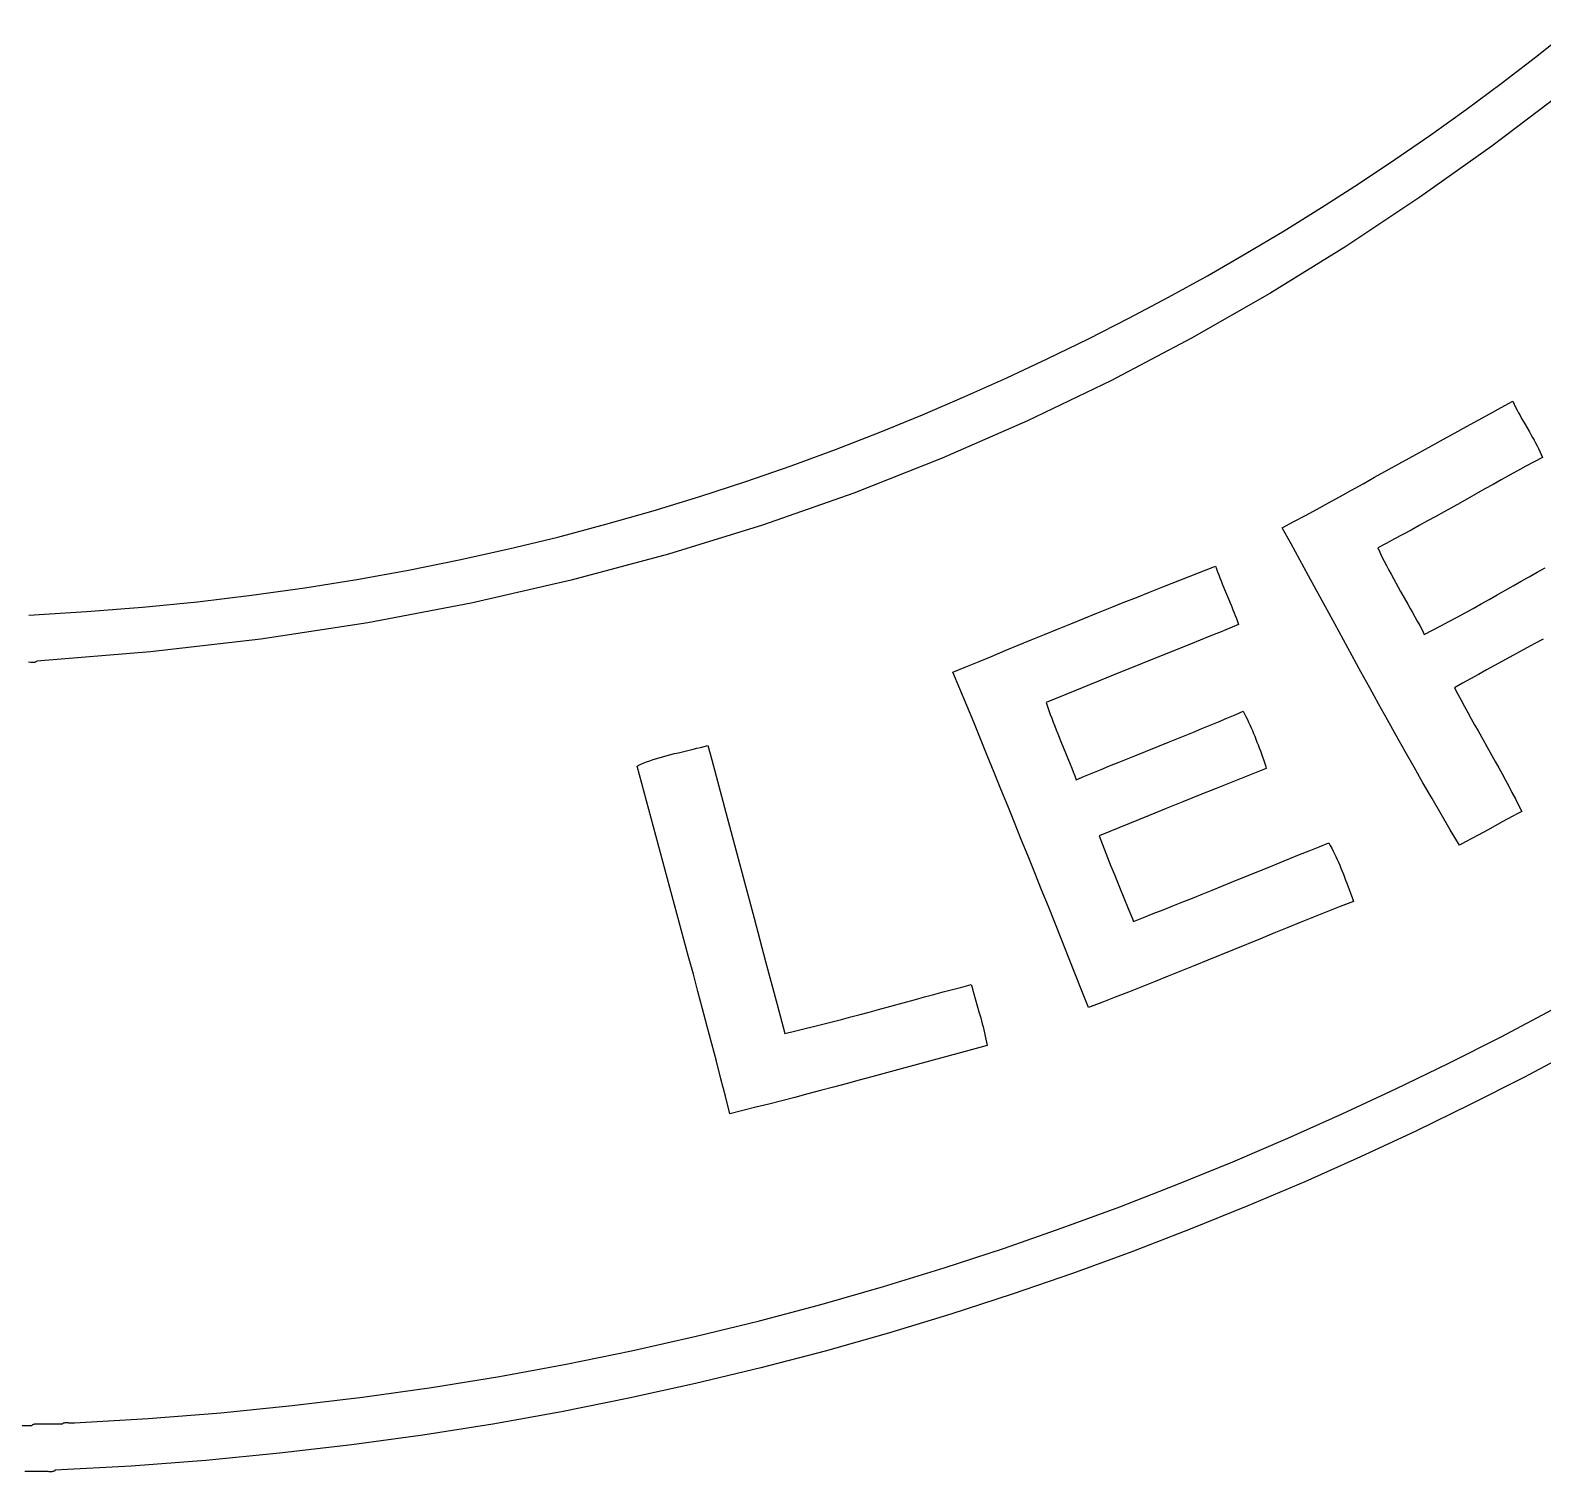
# Model space of a CAD drawing. Header units: metres. Extents: x -185 to 1201, y -340 to 309.
# Drawn here: x 882.94 to 894.12, y 41.03 to 51.68 of the extents above; entities that cross this region are included whole.
import ezdxf

# ---------------------------------------------------------------- set-up
doc = ezdxf.new("R2010")
doc.units = ezdxf.units.M

msp = doc.modelspace()

# ---------------------------------------------------------------- linework, layer by layer
for p, q in [((894.066, 51.4807), (894.317, 51.6794)), ((893.812, 51.2858), (894.066, 51.4807)), ((893.554, 51.0946), (893.812, 51.2858)), ((894.262, 51.2146), (893.743, 50.8228)), ((893.293, 50.9073), (893.554, 51.0946)), ((893.027, 50.7238), (893.293, 50.9073)), ((893.743, 50.8228), (893.212, 50.4449)), ((892.758, 50.5442), (893.027, 50.7238)), ((892.485, 50.3685), (892.758, 50.5442)), ((893.212, 50.4449), (892.665, 50.0818)), ((892.208, 50.1969), (892.485, 50.3685)), ((891.927, 50.0292), (892.208, 50.1969)), ((891.643, 49.8657), (891.927, 50.0292)), ((892.665, 50.0818), (892.102, 49.7342)), ((891.354, 49.7063), (891.643, 49.8657)), ((891.061, 49.551), (891.354, 49.7063)), ((892.102, 49.7342), (891.524, 49.403)), ((890.764, 49.4), (891.061, 49.551)), ((890.463, 49.2532), (890.764, 49.4)), ((891.524, 49.403), (890.927, 49.0891)), ((890.158, 49.1107), (890.463, 49.2532)), ((889.848, 48.972), (890.158, 49.1107)), ((890.927, 49.0891), (890.313, 48.7934)), ((889.535, 48.8375), (889.848, 48.972)), ((893.729, 48.8454), (893.814, 48.8916)), ((893.814, 48.8916), (893.9, 48.9376)), ((893.9, 48.9376), (893.91, 48.9158)), ((893.91, 48.9158), (893.92, 48.8944)), ((893.92, 48.8944), (893.931, 48.8733)), ((893.931, 48.8733), (893.942, 48.8525)), ((889.216, 48.7073), (889.535, 48.8375)), ((890.313, 48.7934), (889.68, 48.5166)), ((893.473, 48.7056), (893.558, 48.7524)), ((893.558, 48.7524), (893.643, 48.799)), ((893.643, 48.799), (893.729, 48.8454)), ((893.942, 48.8525), (893.953, 48.8319)), ((893.953, 48.8319), (893.964, 48.8116)), ((893.964, 48.8116), (893.976, 48.7914)), ((893.976, 48.7914), (893.987, 48.7713)), ((893.987, 48.7713), (894.022, 48.7114)), ((888.892, 48.5817), (889.216, 48.7073)), ((893.302, 48.6117), (893.387, 48.6587)), ((893.387, 48.6587), (893.473, 48.7056)), ((894.022, 48.7114), (894.033, 48.6913)), ((894.033, 48.6913), (894.045, 48.6711)), ((894.045, 48.6711), (894.056, 48.6508)), ((894.056, 48.6508), (894.067, 48.6302)), ((888.564, 48.4608), (888.892, 48.5817)), ((893.132, 48.5174), (893.302, 48.6117)), ((894.118, 48.5229), (894.057, 48.4902)), ((894.067, 48.6302), (894.078, 48.6095)), ((894.078, 48.6095), (894.088, 48.5884)), ((894.088, 48.5884), (894.098, 48.567)), ((894.098, 48.567), (894.108, 48.5452)), ((894.108, 48.5452), (894.118, 48.5229)), ((888.23, 48.3449), (888.564, 48.4608)), ((889.68, 48.5166), (889.027, 48.2596)), ((892.878, 48.3759), (893.132, 48.5174)), ((893.935, 48.424), (893.874, 48.3906)), ((893.996, 48.4572), (893.935, 48.424)), ((894.057, 48.4902), (893.996, 48.4572)), ((887.891, 48.2341), (888.23, 48.3449)), ((892.708, 48.2818), (892.793, 48.3288)), ((892.793, 48.3288), (892.878, 48.3759)), ((893.753, 48.3235), (893.693, 48.2897)), ((893.814, 48.3571), (893.753, 48.3235)), ((893.874, 48.3906), (893.814, 48.3571)), ((887.546, 48.1287), (887.891, 48.2341)), ((889.027, 48.2596), (888.353, 48.0232)), ((892.452, 48.1415), (892.537, 48.1881)), ((892.537, 48.1881), (892.623, 48.2348)), ((892.623, 48.2348), (892.708, 48.2818)), ((893.512, 48.1883), (893.391, 48.1207)), ((893.693, 48.2897), (893.512, 48.1883)), ((887.196, 48.029), (887.546, 48.1287)), ((892.281, 48.0488), (892.367, 48.095)), ((892.367, 48.095), (892.452, 48.1415)), ((893.33, 48.087), (893.269, 48.0534)), ((893.391, 48.1207), (893.33, 48.087)), ((886.84, 47.9349), (887.196, 48.029)), ((888.353, 48.0232), (887.658, 47.8083)), ((892.195, 48.0029), (892.281, 48.0488)), ((892.26, 47.8846), (892.195, 48.0029)), ((893.147, 47.9866), (893.086, 47.9534)), ((893.208, 48.0199), (893.147, 47.9866)), ((893.269, 48.0534), (893.208, 48.0199)), ((886.478, 47.8469), (886.84, 47.9349)), ((892.324, 47.7662), (892.26, 47.8846)), ((892.963, 47.8878), (892.901, 47.8553)), ((892.901, 47.8553), (892.916, 47.8217)), ((893.025, 47.9205), (892.963, 47.8878)), ((893.086, 47.9534), (893.025, 47.9205)), ((885.736, 47.6897), (886.11, 47.7651)), ((886.11, 47.7651), (886.478, 47.8469)), ((887.658, 47.8083), (886.94, 47.6158)), ((892.389, 47.6478), (892.324, 47.7662)), ((892.916, 47.8217), (892.932, 47.7885)), ((892.932, 47.7885), (892.949, 47.7557)), ((892.949, 47.7557), (892.965, 47.7232)), ((885.355, 47.6209), (885.736, 47.6897)), ((891.312, 47.5664), (891.506, 47.6437)), ((891.506, 47.6437), (891.701, 47.7206)), ((891.701, 47.7206), (891.709, 47.6986)), ((891.709, 47.6986), (891.717, 47.6767)), ((891.717, 47.6767), (891.726, 47.6549)), ((891.726, 47.6549), (891.734, 47.6332)), ((891.734, 47.6332), (891.743, 47.6116)), ((892.583, 47.2925), (892.389, 47.6478)), ((892.965, 47.7232), (892.982, 47.691)), ((892.982, 47.691), (892.999, 47.6591)), ((892.999, 47.6591), (893.017, 47.6274)), ((893.017, 47.6274), (893.034, 47.5959)), ((893.96, 47.6081), (894.019, 47.6415)), ((894.019, 47.6415), (894.079, 47.6747)), ((894.079, 47.6747), (894.138, 47.7077)), ((884.576, 47.504), (884.969, 47.559)), ((884.969, 47.559), (885.355, 47.6209)), ((886.94, 47.6158), (886.199, 47.4465)), ((891.117, 47.4888), (891.214, 47.5276)), ((891.214, 47.5276), (891.312, 47.5664)), ((891.743, 47.6116), (891.751, 47.59)), ((891.751, 47.59), (891.769, 47.5471)), ((891.769, 47.5471), (891.804, 47.4615)), ((893.034, 47.5959), (893.052, 47.5645)), ((893.052, 47.5645), (893.069, 47.5332)), ((893.069, 47.5332), (893.123, 47.4392)), ((893.783, 47.5076), (893.901, 47.5747)), ((893.901, 47.5747), (893.96, 47.6081)), ((883.356, 47.3834), (883.769, 47.416)), ((883.769, 47.416), (884.176, 47.4563)), ((884.176, 47.4563), (884.576, 47.504)), ((886.199, 47.4465), (885.435, 47.3011)), ((890.825, 47.3716), (890.922, 47.4108)), ((890.922, 47.4108), (891.02, 47.4498)), ((891.02, 47.4498), (891.117, 47.4888)), ((891.804, 47.4615), (891.822, 47.4186)), ((891.822, 47.4186), (891.83, 47.397)), ((893.123, 47.4392), (893.141, 47.4078)), ((893.141, 47.4078), (893.158, 47.3763)), ((893.546, 47.3746), (893.606, 47.4076)), ((893.606, 47.4076), (893.665, 47.4408)), ((893.665, 47.4408), (893.724, 47.4742)), ((893.724, 47.4742), (893.783, 47.5076)), ((882.93, 47.3584), (883.356, 47.3834)), ((885.435, 47.3011), (884.645, 47.1807)), ((890.534, 47.2537), (890.631, 47.2931)), ((890.631, 47.2931), (890.728, 47.3324)), ((890.728, 47.3324), (890.825, 47.3716)), ((891.83, 47.397), (891.839, 47.3754)), ((891.839, 47.3754), (891.847, 47.3537)), ((891.847, 47.3537), (891.856, 47.3319)), ((891.856, 47.3319), (891.864, 47.31)), ((891.864, 47.31), (891.872, 47.2879)), ((892.647, 47.1741), (892.583, 47.2925)), ((893.158, 47.3763), (893.176, 47.3445)), ((893.176, 47.3445), (893.193, 47.3126)), ((893.193, 47.3126), (893.211, 47.2803)), ((893.366, 47.2775), (893.427, 47.3096)), ((893.427, 47.3096), (893.487, 47.3419)), ((893.487, 47.3419), (893.546, 47.3746)), ((884.645, 47.1807), (883.83, 47.0859)), ((890.34, 47.1747), (890.437, 47.2143)), ((890.437, 47.2143), (890.534, 47.2537)), ((891.659, 47.201), (891.516, 47.1432)), ((891.73, 47.2299), (891.659, 47.201)), ((891.872, 47.2879), (891.73, 47.2299)), ((893.211, 47.2803), (893.228, 47.2478)), ((893.228, 47.2478), (893.245, 47.2149)), ((893.245, 47.2149), (893.306, 47.246)), ((893.306, 47.246), (893.366, 47.2775)), ((894.123, 47.1801), (894.063, 47.1474)), ((883.83, 47.0859), (882.988, 47.0177)), ((890.05, 47.0555), (890.147, 47.0954)), ((890.147, 47.0954), (890.243, 47.1351)), ((890.243, 47.1351), (890.34, 47.1747)), ((891.373, 47.0856), (890.945, 46.913)), ((891.516, 47.1432), (891.373, 47.0856)), ((892.712, 47.0559), (892.647, 47.1741)), ((894.004, 47.1149), (893.824, 47.0177)), ((894.063, 47.1474), (894.004, 47.1149)), ((882.944, 47.0082), (882.928, 47.0095)), ((882.949, 47.0078), (882.944, 47.0082)), ((882.954, 47.0076), (882.949, 47.0078)), ((882.959, 47.0075), (882.954, 47.0076)), ((882.964, 47.0076), (882.959, 47.0075)), ((882.968, 47.008), (882.964, 47.0076)), ((882.973, 47.0086), (882.968, 47.008)), ((882.976, 47.0096), (882.973, 47.0086)), ((882.98, 47.0109), (882.976, 47.0096)), ((882.983, 47.0127), (882.98, 47.0109)), ((882.986, 47.015), (882.983, 47.0127)), ((882.988, 47.0177), (882.986, 47.015)), ((889.761, 46.9357), (889.857, 46.9757)), ((889.857, 46.9757), (889.954, 47.0157)), ((889.954, 47.0157), (890.05, 47.0555)), ((892.777, 46.9377), (892.712, 47.0559)), ((893.764, 46.9852), (893.705, 46.9527)), ((893.824, 47.0177), (893.764, 46.9852)), ((889.812, 46.8126), (889.761, 46.9357)), ((890.945, 46.913), (890.661, 46.7982)), ((892.842, 46.8198), (892.777, 46.9377)), ((893.527, 46.8539), (893.468, 46.8205)), ((893.586, 46.887), (893.527, 46.8539)), ((893.645, 46.92), (893.586, 46.887)), ((893.705, 46.9527), (893.645, 46.92)), ((889.863, 46.6894), (889.812, 46.8126)), ((890.661, 46.7982), (890.449, 46.7122)), ((892.907, 46.702), (892.842, 46.8198)), ((893.468, 46.8205), (893.493, 46.7744)), ((893.493, 46.7744), (893.517, 46.7285)), ((889.914, 46.5661), (889.863, 46.6894)), ((890.449, 46.7122), (890.459, 46.6827)), ((890.459, 46.6827), (890.47, 46.6534)), ((890.47, 46.6534), (890.48, 46.6244)), ((890.48, 46.6244), (890.491, 46.5955)), ((891.785, 46.5957), (891.846, 46.6215)), ((891.846, 46.6215), (891.907, 46.6474)), ((891.907, 46.6474), (891.917, 46.6275)), ((891.917, 46.6275), (891.927, 46.6074)), ((892.972, 46.5845), (892.907, 46.702)), ((893.517, 46.7285), (893.542, 46.6828)), ((893.542, 46.6828), (893.567, 46.6372)), ((893.567, 46.6372), (893.592, 46.5919)), ((889.965, 46.4428), (889.914, 46.5661)), ((890.491, 46.5955), (890.502, 46.5667)), ((890.502, 46.5667), (890.513, 46.5381)), ((890.513, 46.5381), (890.524, 46.5096)), ((890.524, 46.5096), (890.536, 46.4812)), ((891.539, 46.4938), (891.6, 46.5191)), ((891.6, 46.5191), (891.662, 46.5445)), ((891.662, 46.5445), (891.724, 46.57)), ((891.724, 46.57), (891.785, 46.5957)), ((891.927, 46.6074), (891.937, 46.5871)), ((891.937, 46.5871), (891.946, 46.5667)), ((891.946, 46.5667), (891.956, 46.5461)), ((891.956, 46.5461), (891.965, 46.5254)), ((891.965, 46.5254), (891.974, 46.5045)), ((893.037, 46.4673), (892.972, 46.5845)), ((893.592, 46.5919), (893.617, 46.5466)), ((893.617, 46.5466), (893.643, 46.5014)), ((890.015, 46.3193), (889.965, 46.4428)), ((890.536, 46.4812), (890.558, 46.4247)), ((890.558, 46.4247), (890.593, 46.3401)), ((891.105, 46.3185), (891.353, 46.4185)), ((891.353, 46.4185), (891.477, 46.4686)), ((891.477, 46.4686), (891.539, 46.4938)), ((891.974, 46.5045), (891.983, 46.4836)), ((891.983, 46.4836), (891.992, 46.4625)), ((891.992, 46.4625), (892, 46.4412)), ((892, 46.4412), (892.008, 46.4199)), ((892.008, 46.4199), (892.017, 46.3985)), ((892.017, 46.3985), (892.025, 46.3769)), ((893.103, 46.3503), (893.037, 46.4673)), ((893.643, 46.5014), (893.744, 46.3208)), ((887.52, 46.2821), (887.545, 46.2908)), ((887.545, 46.2908), (887.571, 46.2989)), ((887.571, 46.2989), (887.597, 46.3067)), ((887.597, 46.3067), (887.623, 46.3141)), ((887.623, 46.3141), (887.649, 46.3212)), ((887.649, 46.3212), (887.676, 46.3281)), ((887.676, 46.3281), (887.703, 46.3347)), ((887.703, 46.3347), (887.731, 46.3412)), ((887.731, 46.3412), (887.841, 46.3669)), ((887.841, 46.3669), (887.868, 46.3735)), ((887.868, 46.3735), (887.896, 46.3803)), ((887.896, 46.3803), (887.923, 46.3873)), ((887.923, 46.3873), (887.95, 46.3946)), ((887.95, 46.3946), (887.979, 46.2883)), ((887.979, 46.2883), (888.092, 45.8633)), ((890.066, 46.1958), (890.015, 46.3193)), ((890.593, 46.3401), (890.627, 46.2555)), ((890.981, 46.2684), (891.105, 46.3185)), ((892.025, 46.3769), (892.033, 46.3553)), ((892.033, 46.3553), (892.041, 46.3336)), ((892.041, 46.3336), (892.048, 46.3117)), ((892.048, 46.3117), (892.056, 46.2899)), ((892.056, 46.2899), (892.063, 46.2679)), ((893.169, 46.2337), (893.103, 46.3503)), ((893.744, 46.3208), (893.769, 46.2755)), ((887.426, 46.2418), (887.449, 46.2528)), ((887.461, 46.1139), (887.426, 46.2418)), ((887.449, 46.2528), (887.472, 46.2632)), ((887.472, 46.2632), (887.496, 46.2729)), ((887.496, 46.2729), (887.52, 46.2821)), ((890.116, 46.0722), (890.066, 46.1958)), ((890.627, 46.2555), (890.639, 46.2272)), ((890.639, 46.2272), (890.65, 46.1988)), ((890.65, 46.1988), (890.661, 46.1703)), ((890.734, 46.1673), (890.795, 46.1927)), ((890.795, 46.1927), (890.857, 46.218)), ((890.857, 46.218), (890.919, 46.2432)), ((890.919, 46.2432), (890.981, 46.2684)), ((891.953, 46.1752), (891.891, 46.1508)), ((892.015, 46.1995), (891.953, 46.1752)), ((892.077, 46.2237), (892.015, 46.1995)), ((892.063, 46.2679), (892.07, 46.2458)), ((892.07, 46.2458), (892.077, 46.2237)), ((893.235, 46.1175), (893.169, 46.2337)), ((893.769, 46.2755), (893.795, 46.2302)), ((893.795, 46.2302), (893.82, 46.1846)), ((893.82, 46.1846), (893.844, 46.139)), ((887.599, 45.6021), (887.461, 46.1139)), ((890.166, 45.9485), (890.116, 46.0722)), ((890.661, 46.1703), (890.672, 46.1417)), ((890.672, 46.1417), (890.734, 46.1673)), ((891.706, 46.0771), (891.582, 46.0277)), ((891.767, 46.1018), (891.706, 46.0771)), ((891.829, 46.1263), (891.767, 46.1018)), ((891.891, 46.1508), (891.829, 46.1263)), ((893.302, 46.0017), (893.235, 46.1175)), ((893.844, 46.139), (893.869, 46.0931)), ((893.869, 46.0931), (893.893, 46.047)), ((891.459, 45.9779), (891.336, 45.928)), ((891.582, 46.0277), (891.459, 45.9779)), ((893.369, 45.8863), (893.302, 46.0017)), ((893.893, 46.047), (893.918, 46.0006)), ((893.918, 46.0006), (893.941, 45.9539)), ((893.941, 45.9539), (893.965, 45.9069)), ((888.092, 45.8633), (888.291, 45.1187)), ((890.216, 45.8247), (890.166, 45.9485)), ((891.212, 45.8779), (890.842, 45.727)), ((891.336, 45.928), (891.212, 45.8779)), ((893.436, 45.7714), (893.369, 45.8863)), ((893.895, 45.8695), (893.826, 45.8319)), ((893.942, 45.8945), (893.895, 45.8695)), ((893.965, 45.9069), (893.942, 45.8945)), ((890.266, 45.7008), (890.216, 45.8247)), ((890.842, 45.727), (890.855, 45.6945)), ((893.504, 45.657), (893.436, 45.7714)), ((893.643, 45.7315), (893.597, 45.7066)), ((893.711, 45.7691), (893.643, 45.7315)), ((893.826, 45.8319), (893.711, 45.7691)), ((890.316, 45.5768), (890.266, 45.7008)), ((890.855, 45.6945), (890.867, 45.6622)), ((890.867, 45.6622), (890.879, 45.6301)), ((890.879, 45.6301), (890.891, 45.5981)), ((892.323, 45.5878), (892.395, 45.6168)), ((892.395, 45.6168), (892.467, 45.6456)), ((892.467, 45.6456), (892.539, 45.6743)), ((892.539, 45.6743), (892.55, 45.6548)), ((892.55, 45.6548), (892.561, 45.6348)), ((892.561, 45.6348), (892.572, 45.6146)), ((892.572, 45.6146), (892.582, 45.5941)), ((893.55, 45.6817), (893.504, 45.657)), ((893.597, 45.7066), (893.55, 45.6817)), ((887.703, 45.2178), (887.599, 45.6021)), ((890.366, 45.4528), (890.316, 45.5768)), ((890.891, 45.5981), (890.904, 45.5663)), ((890.904, 45.5663), (890.916, 45.5347)), ((890.916, 45.5347), (890.929, 45.5031)), ((890.929, 45.5031), (890.954, 45.4403)), ((892.107, 45.5004), (892.251, 45.5587)), ((892.251, 45.5587), (892.323, 45.5878)), ((892.582, 45.5941), (892.592, 45.5733)), ((892.592, 45.5733), (892.602, 45.5522)), ((892.602, 45.5522), (892.611, 45.531)), ((892.611, 45.531), (892.62, 45.5095)), ((892.62, 45.5095), (892.629, 45.4878)), ((890.416, 45.3286), (890.366, 45.4528)), ((890.954, 45.4403), (890.967, 45.409)), ((890.967, 45.409), (890.993, 45.3464)), ((891.82, 45.3835), (892.107, 45.5004)), ((892.629, 45.4878), (892.638, 45.466)), ((892.638, 45.466), (892.647, 45.444)), ((892.647, 45.444), (892.655, 45.4218)), ((892.655, 45.4218), (892.663, 45.3996)), ((892.663, 45.3996), (892.672, 45.3773)), ((890.466, 45.2044), (890.416, 45.3286)), ((890.993, 45.3464), (891.057, 45.1898)), ((891.532, 45.2669), (891.604, 45.2959)), ((891.604, 45.2959), (891.676, 45.3251)), ((891.676, 45.3251), (891.82, 45.3835)), ((892.672, 45.3773), (892.713, 45.2648)), ((887.738, 45.0897), (887.703, 45.2178)), ((890.565, 44.9557), (890.466, 45.2044)), ((891.057, 45.1898), (891.083, 45.1266)), ((891.241, 45.1516), (891.314, 45.1803)), ((891.314, 45.1803), (891.387, 45.209)), ((891.387, 45.209), (891.459, 45.2379)), ((891.459, 45.2379), (891.532, 45.2669)), ((892.623, 45.2034), (892.525, 45.1643)), ((892.722, 45.2424), (892.623, 45.2034)), ((892.713, 45.2648), (892.722, 45.2424)), ((887.807, 44.833), (887.738, 45.0897)), ((888.291, 45.1187), (888.376, 44.7993)), ((891.083, 45.1266), (891.095, 45.0948)), ((891.095, 45.0948), (891.169, 45.1232)), ((891.169, 45.1232), (891.241, 45.1516)), ((892.328, 45.0856), (892.231, 45.0461)), ((892.426, 45.125), (892.328, 45.0856)), ((892.525, 45.1643), (892.426, 45.125)), ((890.615, 44.8313), (890.565, 44.9557)), ((892.035, 44.9668), (891.645, 44.808)), ((892.133, 45.0064), (892.035, 44.9668)), ((892.231, 45.0461), (892.133, 45.0064)), ((887.842, 44.7045), (887.807, 44.833)), ((888.376, 44.7993), (888.461, 44.4796)), ((890.714, 44.5821), (890.615, 44.8313)), ((891.45, 44.7289), (891.352, 44.6895)), ((891.548, 44.7684), (891.45, 44.7289)), ((891.645, 44.808), (891.548, 44.7684)), ((887.876, 44.576), (887.842, 44.7045)), ((889.758, 44.5918), (889.827, 44.6097)), ((889.827, 44.6097), (889.896, 44.6275)), ((889.896, 44.6275), (889.903, 44.6051)), ((891.157, 44.6113), (891.059, 44.5724)), ((891.255, 44.6503), (891.157, 44.6113)), ((891.352, 44.6895), (891.255, 44.6503)), ((887.91, 44.4473), (887.876, 44.576)), ((889.21, 44.4435), (889.483, 44.5182)), ((889.483, 44.5182), (889.551, 44.5367)), ((889.551, 44.5367), (889.62, 44.5552)), ((889.62, 44.5552), (889.689, 44.5736)), ((889.689, 44.5736), (889.758, 44.5918)), ((889.903, 44.6051), (889.909, 44.5827)), ((889.909, 44.5827), (889.915, 44.5604)), ((889.915, 44.5604), (889.941, 44.4717)), ((890.763, 44.4574), (890.714, 44.5821)), ((890.961, 44.5338), (890.862, 44.4955)), ((891.059, 44.5724), (890.961, 44.5338)), ((887.944, 44.3185), (887.91, 44.4473)), ((888.461, 44.4796), (888.518, 44.2662)), ((888.936, 44.3699), (889.005, 44.3881)), ((889.005, 44.3881), (889.074, 44.4064)), ((889.074, 44.4064), (889.142, 44.4249)), ((889.142, 44.4249), (889.21, 44.4435)), ((889.941, 44.4717), (889.953, 44.4273)), ((889.953, 44.4273), (889.959, 44.4051)), ((889.959, 44.4051), (889.966, 44.3828)), ((890.862, 44.4955), (890.763, 44.4574)), ((893.812, 44.2427), (894.192, 44.4438)), ((887.978, 44.1896), (887.944, 44.3185)), ((888.518, 44.2662), (888.589, 44.2827)), ((888.589, 44.2827), (888.659, 44.2995)), ((888.659, 44.2995), (888.729, 44.3167)), ((888.729, 44.3167), (888.798, 44.3342)), ((888.798, 44.3342), (888.867, 44.3519)), ((888.867, 44.3519), (888.936, 44.3699)), ((889.966, 44.3828), (889.972, 44.3605)), ((889.972, 44.3605), (889.977, 44.3381)), ((889.977, 44.3381), (889.983, 44.3156)), ((889.983, 44.3156), (889.989, 44.293)), ((889.989, 44.293), (889.994, 44.2704)), ((888.012, 44.0605), (887.978, 44.1896)), ((890.014, 44.1782), (889.824, 44.1268)), ((889.994, 44.2704), (890, 44.2475)), ((890, 44.2475), (890.005, 44.2246)), ((890.005, 44.2246), (890.009, 44.2015)), ((890.009, 44.2015), (890.014, 44.1782)), ((893.426, 44.047), (893.812, 44.2427)), ((888.046, 43.9313), (888.012, 44.0605)), ((889.824, 44.1268), (889.351, 43.9978)), ((894.371, 44.1495), (893.98, 43.9422)), ((889.162, 43.9464), (889.067, 43.9208)), ((889.351, 43.9978), (889.162, 43.9464)), ((893.035, 43.8569), (893.426, 44.047)), ((893.98, 43.9422), (893.584, 43.7406)), ((888.079, 43.802), (888.046, 43.9313)), ((888.782, 43.8446), (888.687, 43.8194)), ((888.877, 43.8699), (888.782, 43.8446)), ((888.972, 43.8953), (888.877, 43.8699)), ((889.067, 43.9208), (888.972, 43.8953)), ((892.639, 43.6724), (893.035, 43.8569)), ((888.112, 43.6724), (888.079, 43.802)), ((888.305, 43.7206), (888.208, 43.6964)), ((888.401, 43.745), (888.305, 43.7206)), ((888.496, 43.7696), (888.401, 43.745)), ((888.592, 43.7944), (888.496, 43.7696)), ((888.687, 43.8194), (888.592, 43.7944)), ((893.584, 43.7406), (893.182, 43.5448)), ((888.208, 43.6964), (888.112, 43.6724)), ((892.237, 43.4929), (892.639, 43.6724)), ((891.829, 43.3184), (892.237, 43.4929)), ((893.182, 43.5448), (892.774, 43.3549)), ((891.415, 43.1495), (891.829, 43.3184)), ((892.774, 43.3549), (892.361, 43.171)), ((892.361, 43.171), (891.941, 42.9926)), ((890.995, 42.9862), (891.415, 43.1495)), ((890.569, 42.829), (890.995, 42.9862)), ((891.941, 42.9926), (891.515, 42.8198)), ((890.135, 42.6782), (890.569, 42.829)), ((891.515, 42.8198), (891.083, 42.6531)), ((889.695, 42.5339), (890.135, 42.6782)), ((891.083, 42.6531), (890.644, 42.4927)), ((889.248, 42.3965), (889.695, 42.5339)), ((890.644, 42.4927), (890.198, 42.3389)), ((888.794, 42.2662), (889.248, 42.3965)), ((888.332, 42.1435), (888.794, 42.2662)), ((890.198, 42.3389), (889.745, 42.192)), ((889.745, 42.192), (889.284, 42.0522)), ((887.863, 42.0284), (888.332, 42.1435)), ((889.284, 42.0522), (888.817, 41.9199)), ((887.386, 41.9214), (887.863, 42.0284)), ((886.408, 41.7326), (886.901, 41.8227)), ((886.901, 41.8227), (887.386, 41.9214)), ((888.817, 41.9199), (888.341, 41.7953)), ((885.906, 41.6514), (886.408, 41.7326)), ((888.341, 41.7953), (887.858, 41.6787)), ((885.396, 41.5793), (885.906, 41.6514)), ((887.858, 41.6787), (887.366, 41.5705)), ((884.35, 41.4638), (884.877, 41.5167)), ((884.877, 41.5167), (885.396, 41.5793)), ((887.366, 41.5705), (886.867, 41.4709)), ((882.673, 41.3703), (882.952, 41.3703)), ((882.952, 41.3703), (882.956, 41.3735)), ((882.956, 41.3735), (882.96, 41.3761)), ((882.96, 41.3761), (882.964, 41.3782)), ((882.964, 41.3782), (882.969, 41.3799)), ((882.969, 41.3799), (882.974, 41.3812)), ((882.974, 41.3812), (882.98, 41.382)), ((882.98, 41.382), (882.985, 41.3826)), ((882.985, 41.3826), (882.992, 41.3828)), ((882.992, 41.3828), (882.998, 41.3829)), ((882.998, 41.3829), (883.005, 41.3828)), ((883.005, 41.3828), (883.011, 41.3825)), ((883.011, 41.3825), (883.038, 41.3812)), ((883.038, 41.3812), (883.045, 41.381)), ((883.045, 41.381), (883.052, 41.381)), ((883.052, 41.381), (883.058, 41.3811)), ((883.058, 41.3811), (883.064, 41.3816)), ((883.064, 41.3816), (883.07, 41.3823)), ((883.07, 41.3823), (883.179, 41.3823)), ((883.179, 41.3823), (883.181, 41.3847)), ((883.181, 41.3847), (883.184, 41.3866)), ((883.184, 41.3866), (883.187, 41.3881)), ((883.187, 41.3881), (883.19, 41.3893)), ((883.19, 41.3893), (883.194, 41.3901)), ((883.194, 41.3901), (883.198, 41.3907)), ((883.198, 41.3907), (883.203, 41.391)), ((883.203, 41.391), (883.207, 41.3911)), ((883.207, 41.3911), (883.212, 41.3909)), ((883.212, 41.3909), (883.218, 41.3907)), ((883.218, 41.3907), (883.223, 41.3903)), ((883.223, 41.3903), (883.239, 41.389)), ((883.239, 41.389), (883.249, 41.3882)), ((883.249, 41.3882), (883.254, 41.388)), ((883.254, 41.388), (883.258, 41.3879)), ((883.258, 41.3879), (883.263, 41.388)), ((883.263, 41.388), (883.267, 41.3883)), ((883.267, 41.3883), (883.813, 41.4209)), ((883.813, 41.4209), (884.35, 41.4638)), ((886.359, 41.3801), (885.842, 41.2985)), ((886.867, 41.4709), (886.359, 41.3801)), ((885.842, 41.2985), (885.317, 41.2264)), ((884.782, 41.164), (884.239, 41.1117)), ((885.317, 41.2264), (884.782, 41.164)), ((883.114, 41.0313), (883.11, 41.0299)), ((883.118, 41.0332), (883.114, 41.0313)), ((883.121, 41.0355), (883.118, 41.0332)), ((883.123, 41.0384), (883.121, 41.0355)), ((883.686, 41.0698), (883.123, 41.0384)), ((884.239, 41.1117), (883.686, 41.0698)), ((883.026, 41.0294), (882.9, 41.0294)), ((883.031, 41.0301), (883.026, 41.0294)), ((883.036, 41.0305), (883.031, 41.0301)), ((883.041, 41.0306), (883.036, 41.0305)), ((883.046, 41.0306), (883.041, 41.0306)), ((883.051, 41.0303), (883.046, 41.0306)), ((883.063, 41.0295), (883.051, 41.0303)), ((883.074, 41.0286), (883.063, 41.0295)), ((883.08, 41.0282), (883.074, 41.0286)), ((883.086, 41.0279), (883.08, 41.0282)), ((883.091, 41.0278), (883.086, 41.0279)), ((883.096, 41.0279), (883.091, 41.0278)), ((883.101, 41.0283), (883.096, 41.0279)), ((883.106, 41.0289), (883.101, 41.0283)), ((883.11, 41.0299), (883.106, 41.0289))]:
    msp.add_line(p, q)

doc.saveas('drawing.dxf')
